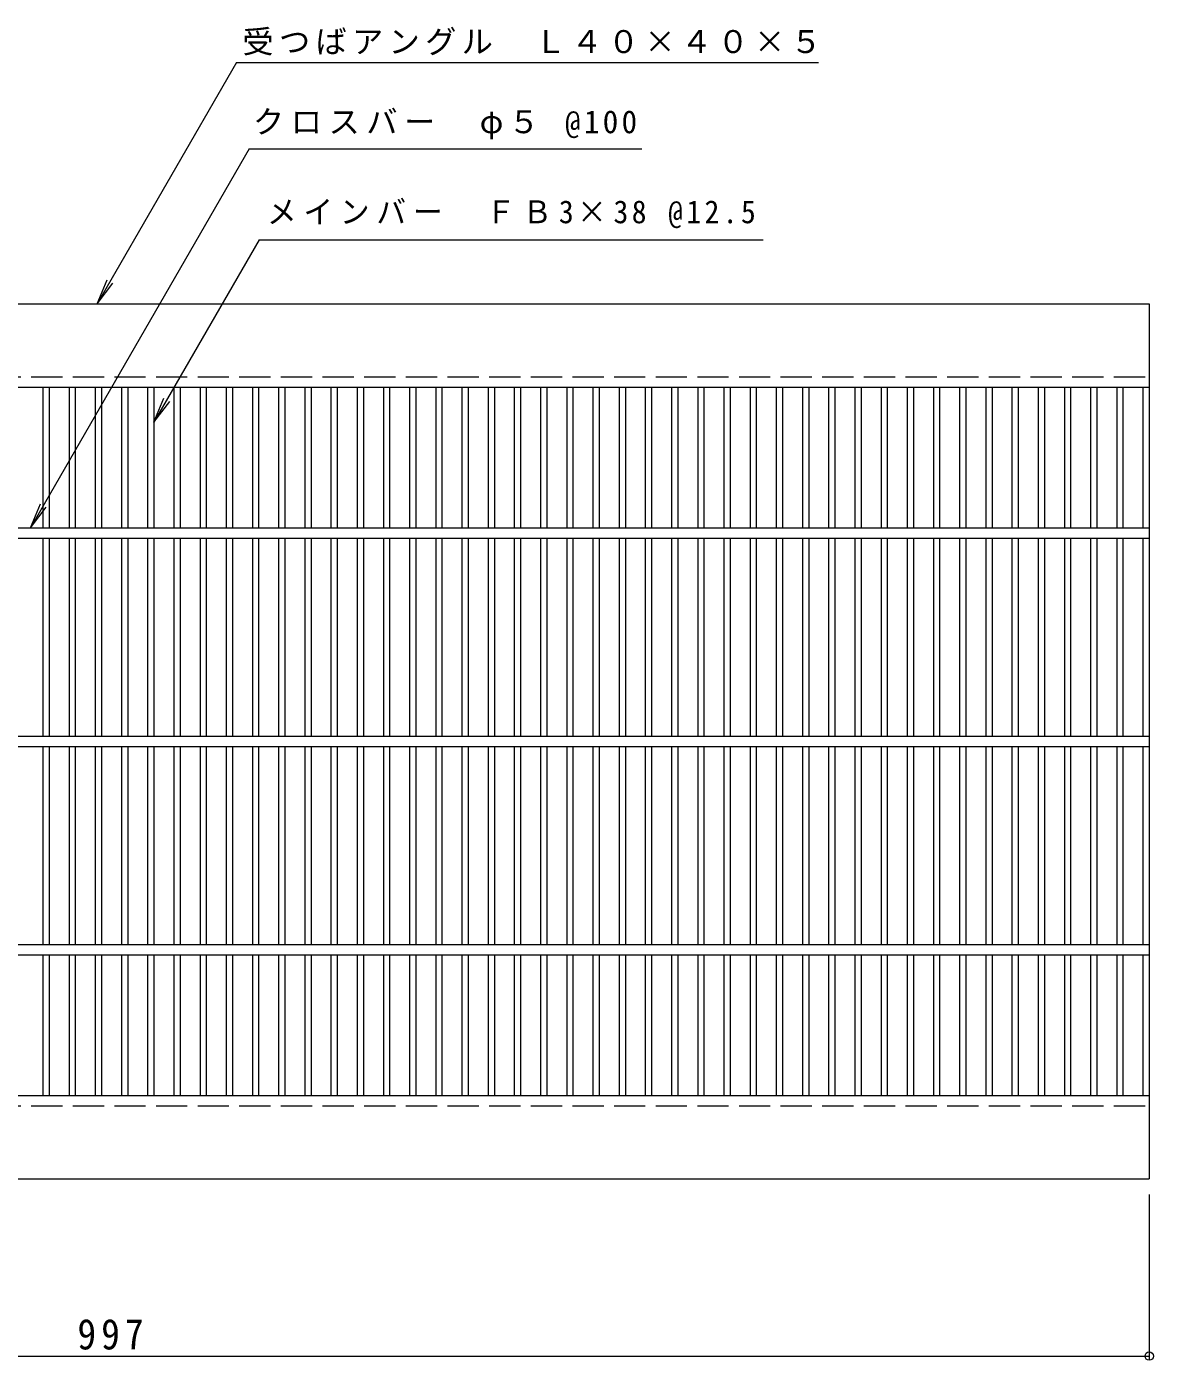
# Model space of a CAD drawing. Units: millimetres, scale not verified. Extents: x -756 to 910, y -687 to 607.
# Drawn here: x -296 to 245, y -33 to 607 of the extents above; entities that cross this region are included whole.
import ezdxf

# ---------------------------------------------------------------- set-up
doc = ezdxf.new("R2010")
doc.units = ezdxf.units.MM
doc.header["$LTSCALE"] = 5
doc.header["$PDMODE"] = 32
doc.header["$PDSIZE"] = 4
doc.linetypes.add('DASHED3', pattern=[4, 3, -1])
for name, color, linetype, lineweight in [('A-1_ピット', 2, 'Continuous', 9), ('A-2_蓋', 3, 'Continuous', 9), ('A-4_寸法', 7, 'Continuous', 9), ('A-5_仕様文', 7, 'Continuous', 9)]:
    doc.layers.add(name, color=color, linetype=linetype, lineweight=lineweight)
doc.styles.add('ＭＳ ゴシック', font='')
doc.styles.get('ＭＳ ゴシック').set_extended_font_data('MS Gothic')

msp = doc.modelspace()

# ---------------------------------------------------------------- linework, layer by layer
at = {"layer": 'A-1_ピット'}
for p, q in [((-753.757, 473.959), (243.243, 473.959)), ((243.243, 473.959), (243.243, 433.959)), ((-753.757, 433.959), (243.243, 433.959)), ((243.243, 93.959), (243.243, 53.959)), ((-753.757, 53.959), (243.243, 53.959))]:
    msp.add_line(p, q, dxfattribs=at)
at = {"layer": 'A-1_ピット', "linetype": 'DASHED3'}
for p, q in [((-753.757, 438.959), (243.243, 438.959)), ((-753.757, 88.959), (243.243, 88.959))]:
    msp.add_line(p, q, dxfattribs=at)
at = {"layer": 'A-1_ピット'}
msp.add_lwpolyline([(-753.757, 53.959), (-753.757, 93.959), (243.243, 93.959)], dxfattribs=at)
at = {"layer": 'A-2_蓋'}
for p, q in [((-288.117, 433.959), (-288.117, 366.459)), ((-285.117, 433.959), (-285.117, 366.459)), ((-275.536, 433.959), (-275.536, 366.459)), ((-272.536, 433.959), (-272.536, 366.459)), ((-262.957, 433.959), (-262.957, 366.459)), ((-259.956, 433.959), (-259.956, 366.459)), ((-250.377, 433.959), (-250.377, 366.459)), ((-247.377, 433.959), (-247.377, 366.459)), ((-237.797, 433.959), (-237.797, 366.459)), ((-234.797, 433.959), (-234.797, 366.459)), ((-225.217, 433.959), (-225.217, 366.459)), ((-222.217, 433.959), (-222.217, 366.459)), ((-212.637, 433.959), (-212.637, 366.459)), ((-209.637, 433.959), (-209.637, 366.459)), ((-200.057, 433.959), (-200.057, 366.459)), ((-197.057, 433.959), (-197.057, 366.459)), ((-187.477, 433.959), (-187.477, 366.459)), ((-184.476, 433.959), (-184.476, 366.459)), ((-174.896, 433.959), (-174.896, 366.459)), ((-171.896, 433.959), (-171.896, 366.459)), ((-162.316, 433.959), (-162.316, 366.459)), ((-159.316, 433.959), (-159.316, 366.459)), ((-149.737, 433.959), (-149.737, 366.459)), ((-146.736, 433.959), (-146.736, 366.459)), ((-137.157, 433.959), (-137.157, 366.459)), ((-134.156, 433.959), (-134.156, 366.459)), ((-124.577, 433.959), (-124.577, 366.459)), ((-121.577, 433.959), (-121.577, 366.459)), ((-111.997, 433.959), (-111.997, 366.459)), ((-108.996, 433.959), (-108.996, 366.459)), ((-99.416, 433.959), (-99.416, 366.459)), ((-96.417, 433.959), (-96.417, 366.459)), ((-86.836, 433.959), (-86.836, 366.459)), ((-83.837, 433.959), (-83.837, 366.459)), ((-74.256, 433.959), (-74.256, 366.459)), ((-71.256, 433.959), (-71.256, 366.459)), ((-61.676, 433.959), (-61.676, 366.459)), ((-58.676, 433.959), (-58.676, 366.459)), ((-49.097, 433.959), (-49.097, 366.459)), ((-46.096, 433.959), (-46.096, 366.459)), ((-36.516, 433.959), (-36.516, 366.459)), ((-33.516, 433.959), (-33.516, 366.459)), ((-23.937, 433.959), (-23.937, 366.459)), ((-20.936, 433.959), (-20.936, 366.459)), ((-11.357, 433.959), (-11.357, 366.459)), ((-8.357, 433.959), (-8.357, 366.459)), ((1.223, 433.959), (1.223, 366.459)), ((4.223, 433.959), (4.223, 366.459)), ((13.803, 433.959), (13.803, 366.459)), ((16.803, 433.959), (16.803, 366.459)), ((26.383, 433.959), (26.383, 366.459)), ((29.383, 433.959), (29.383, 366.459)), ((38.964, 433.959), (38.964, 366.459)), ((41.964, 433.959), (41.964, 366.459)), ((51.544, 433.959), (51.544, 366.459)), ((54.544, 433.959), (54.544, 366.459)), ((64.124, 433.959), (64.124, 366.459)), ((67.124, 433.959), (67.124, 366.459)), ((76.703, 433.959), (76.703, 366.459)), ((79.704, 433.959), (79.704, 366.459)), ((89.284, 433.959), (89.284, 366.459)), ((92.284, 433.959), (92.284, 366.459)), ((101.863, 433.959), (101.863, 366.459)), ((104.864, 433.959), (104.864, 366.459)), ((114.444, 433.959), (114.444, 366.459)), ((117.443, 433.959), (117.443, 366.459)), ((127.023, 433.959), (127.023, 366.459)), ((130.023, 433.959), (130.023, 366.459)), ((139.603, 433.959), (139.603, 366.459)), ((142.603, 433.959), (142.603, 366.459)), ((152.183, 433.959), (152.183, 366.459)), ((155.183, 433.959), (155.183, 366.459)), ((164.764, 433.959), (164.764, 366.459)), ((167.764, 433.959), (167.764, 366.459)), ((177.344, 433.959), (177.344, 366.459)), ((180.344, 433.959), (180.344, 366.459)), ((189.924, 433.959), (189.924, 366.459)), ((192.924, 433.959), (192.924, 366.459)), ((202.504, 433.959), (202.504, 366.459)), ((205.504, 433.959), (205.504, 366.459)), ((215.083, 433.959), (215.083, 366.459)), ((218.084, 433.959), (218.084, 366.459)), ((227.664, 433.959), (227.664, 366.459)), ((230.664, 433.959), (230.664, 366.459)), ((240.244, 433.959), (240.244, 366.459)), ((243.243, 433.959), (243.243, 93.959)), ((-753.757, 366.459), (243.243, 366.459)), ((-753.757, 361.46), (243.243, 361.46)), ((-288.117, 361.46), (-288.117, 266.459)), ((-285.117, 361.46), (-285.117, 266.459)), ((-275.536, 361.46), (-275.536, 266.459)), ((-272.536, 361.46), (-272.536, 266.459)), ((-262.957, 361.46), (-262.957, 266.459)), ((-259.956, 361.46), (-259.956, 266.459)), ((-250.377, 361.46), (-250.377, 266.459)), ((-247.377, 361.46), (-247.377, 266.459)), ((-237.797, 361.46), (-237.797, 266.459)), ((-234.797, 361.46), (-234.797, 266.459)), ((-225.217, 361.46), (-225.217, 266.459)), ((-222.217, 361.46), (-222.217, 266.459)), ((-212.637, 361.46), (-212.637, 266.459)), ((-209.637, 361.46), (-209.637, 266.459)), ((-200.057, 361.46), (-200.057, 266.459)), ((-197.057, 361.46), (-197.057, 266.459)), ((-187.477, 361.46), (-187.477, 266.459)), ((-184.476, 361.46), (-184.476, 266.459)), ((-174.896, 361.46), (-174.896, 266.459)), ((-171.896, 361.46), (-171.896, 266.459)), ((-162.316, 361.46), (-162.316, 266.459)), ((-159.316, 361.46), (-159.316, 266.459)), ((-149.737, 361.46), (-149.737, 266.459)), ((-146.736, 361.46), (-146.736, 266.459)), ((-137.157, 361.46), (-137.157, 266.459)), ((-134.156, 361.46), (-134.156, 266.459)), ((-124.577, 361.46), (-124.577, 266.459)), ((-121.577, 361.46), (-121.577, 266.459)), ((-111.997, 361.46), (-111.997, 266.459)), ((-108.996, 361.46), (-108.996, 266.459)), ((-99.416, 361.46), (-99.416, 266.459)), ((-96.417, 361.46), (-96.417, 266.459)), ((-86.836, 361.46), (-86.836, 266.459)), ((-83.837, 361.46), (-83.837, 266.459)), ((-74.256, 361.46), (-74.256, 266.459)), ((-71.256, 361.46), (-71.256, 266.459)), ((-61.676, 361.46), (-61.676, 266.459)), ((-58.676, 361.46), (-58.676, 266.459)), ((-49.097, 361.46), (-49.097, 266.459)), ((-46.096, 361.46), (-46.096, 266.459)), ((-36.516, 361.46), (-36.516, 266.459)), ((-33.516, 361.46), (-33.516, 266.459)), ((-23.937, 361.46), (-23.937, 266.459)), ((-20.936, 361.46), (-20.936, 266.459)), ((-11.357, 361.46), (-11.357, 266.459)), ((-8.357, 361.46), (-8.357, 266.459)), ((1.223, 361.46), (1.223, 266.459)), ((4.223, 361.46), (4.223, 266.459)), ((13.803, 361.46), (13.803, 266.459)), ((16.803, 361.46), (16.803, 266.459)), ((26.383, 361.46), (26.383, 266.459)), ((29.383, 361.46), (29.383, 266.459)), ((38.964, 361.46), (38.964, 266.459)), ((41.964, 361.46), (41.964, 266.459)), ((51.544, 361.46), (51.544, 266.459)), ((54.544, 361.46), (54.544, 266.459)), ((64.124, 361.46), (64.124, 266.459)), ((67.124, 361.46), (67.124, 266.459)), ((76.703, 361.46), (76.703, 266.459)), ((79.704, 361.46), (79.704, 266.459)), ((89.284, 361.46), (89.284, 266.459)), ((92.284, 361.46), (92.284, 266.459)), ((101.863, 361.46), (101.863, 266.459)), ((104.864, 361.46), (104.864, 266.459)), ((114.444, 361.46), (114.444, 266.459)), ((117.443, 361.46), (117.443, 266.459)), ((127.023, 361.46), (127.023, 266.459)), ((130.023, 361.46), (130.023, 266.459)), ((139.603, 361.46), (139.603, 266.459)), ((142.603, 361.46), (142.603, 266.459)), ((152.183, 361.46), (152.183, 266.459)), ((155.183, 361.46), (155.183, 266.459)), ((164.764, 361.46), (164.764, 266.459)), ((167.764, 361.46), (167.764, 266.459)), ((177.344, 361.46), (177.344, 266.459)), ((180.344, 361.46), (180.344, 266.459)), ((189.924, 361.46), (189.924, 266.459)), ((192.924, 361.46), (192.924, 266.459)), ((202.504, 361.46), (202.504, 266.459)), ((205.504, 361.46), (205.504, 266.459)), ((215.083, 361.46), (215.083, 266.459)), ((218.084, 361.46), (218.084, 266.459)), ((227.664, 361.46), (227.664, 266.459)), ((230.664, 361.46), (230.664, 266.459)), ((240.244, 361.46), (240.244, 266.459)), ((-753.757, 266.459), (243.243, 266.459)), ((-753.757, 261.46), (243.243, 261.46)), ((-288.117, 261.459), (-288.117, 166.459)), ((-285.117, 261.459), (-285.117, 166.459)), ((-275.536, 261.459), (-275.536, 166.459)), ((-272.536, 261.459), (-272.536, 166.459)), ((-262.957, 261.459), (-262.957, 166.459)), ((-259.956, 261.459), (-259.956, 166.459)), ((-250.377, 261.459), (-250.377, 166.459)), ((-247.377, 261.459), (-247.377, 166.459)), ((-237.797, 261.459), (-237.797, 166.459)), ((-234.797, 261.459), (-234.797, 166.459)), ((-225.217, 261.459), (-225.217, 166.459)), ((-222.217, 261.459), (-222.217, 166.459)), ((-212.637, 261.459), (-212.637, 166.459)), ((-209.637, 261.459), (-209.637, 166.459)), ((-200.057, 261.459), (-200.057, 166.459)), ((-197.057, 261.459), (-197.057, 166.459)), ((-187.477, 261.459), (-187.477, 166.459)), ((-184.476, 261.459), (-184.476, 166.459)), ((-174.896, 261.459), (-174.896, 166.459)), ((-171.896, 261.459), (-171.896, 166.459)), ((-162.316, 261.459), (-162.316, 166.459)), ((-159.316, 261.459), (-159.316, 166.459)), ((-149.737, 261.459), (-149.737, 166.459)), ((-146.736, 261.459), (-146.736, 166.459)), ((-137.157, 261.459), (-137.157, 166.459)), ((-134.156, 261.459), (-134.156, 166.459)), ((-124.577, 261.459), (-124.577, 166.459)), ((-121.577, 261.459), (-121.577, 166.459)), ((-111.997, 261.459), (-111.997, 166.459)), ((-108.996, 261.459), (-108.996, 166.459)), ((-99.416, 261.459), (-99.416, 166.459)), ((-96.417, 261.459), (-96.417, 166.459)), ((-86.836, 261.459), (-86.836, 166.459)), ((-83.837, 261.459), (-83.837, 166.459)), ((-74.256, 261.459), (-74.256, 166.459)), ((-71.256, 261.459), (-71.256, 166.459)), ((-61.676, 261.459), (-61.676, 166.459)), ((-58.676, 261.459), (-58.676, 166.459)), ((-49.097, 261.459), (-49.097, 166.459)), ((-46.096, 261.459), (-46.096, 166.459)), ((-36.516, 261.459), (-36.516, 166.459)), ((-33.516, 261.459), (-33.516, 166.459)), ((-23.937, 261.459), (-23.937, 166.459)), ((-20.936, 261.459), (-20.936, 166.459)), ((-11.357, 261.459), (-11.357, 166.459)), ((-8.357, 261.459), (-8.357, 166.459)), ((1.223, 261.459), (1.223, 166.459)), ((4.223, 261.459), (4.223, 166.459)), ((13.803, 261.459), (13.803, 166.459)), ((16.803, 261.459), (16.803, 166.459)), ((26.383, 261.459), (26.383, 166.459)), ((29.383, 261.459), (29.383, 166.459)), ((38.964, 261.459), (38.964, 166.459)), ((41.964, 261.459), (41.964, 166.459)), ((51.544, 261.459), (51.544, 166.459)), ((54.544, 261.459), (54.544, 166.459)), ((64.124, 261.459), (64.124, 166.459)), ((67.124, 261.459), (67.124, 166.459)), ((76.703, 261.459), (76.703, 166.459)), ((79.704, 261.459), (79.704, 166.459)), ((89.284, 261.459), (89.284, 166.459)), ((92.284, 261.459), (92.284, 166.459)), ((101.863, 261.459), (101.863, 166.459)), ((104.864, 261.459), (104.864, 166.459)), ((114.444, 261.459), (114.444, 166.459)), ((117.443, 261.459), (117.443, 166.459)), ((127.023, 261.459), (127.023, 166.459)), ((130.023, 261.459), (130.023, 166.459)), ((139.603, 261.459), (139.603, 166.459)), ((142.603, 261.459), (142.603, 166.459)), ((152.183, 261.459), (152.183, 166.459)), ((155.183, 261.459), (155.183, 166.459)), ((164.764, 261.459), (164.764, 166.459)), ((167.764, 261.459), (167.764, 166.459)), ((177.344, 261.459), (177.344, 166.459)), ((180.344, 261.459), (180.344, 166.459)), ((189.924, 261.459), (189.924, 166.459)), ((192.924, 261.459), (192.924, 166.459)), ((202.504, 261.459), (202.504, 166.459)), ((205.504, 261.459), (205.504, 166.459)), ((215.083, 261.459), (215.083, 166.459)), ((218.084, 261.459), (218.084, 166.459)), ((227.664, 261.459), (227.664, 166.459)), ((230.664, 261.459), (230.664, 166.459)), ((240.244, 261.459), (240.244, 166.459)), ((-753.757, 166.459), (243.243, 166.459)), ((-753.757, 161.459), (243.243, 161.459)), ((-288.117, 161.459), (-288.117, 93.959)), ((-285.117, 161.459), (-285.117, 93.959)), ((-275.536, 161.459), (-275.536, 93.959)), ((-272.536, 161.459), (-272.536, 93.959)), ((-262.957, 161.459), (-262.957, 93.959)), ((-259.956, 161.459), (-259.956, 93.959)), ((-250.377, 161.459), (-250.377, 93.959)), ((-247.377, 161.459), (-247.377, 93.959)), ((-237.797, 161.459), (-237.797, 93.959)), ((-234.797, 161.459), (-234.797, 93.959)), ((-225.217, 161.459), (-225.217, 93.959)), ((-222.217, 161.459), (-222.217, 93.959)), ((-212.637, 161.459), (-212.637, 93.959)), ((-209.637, 161.459), (-209.637, 93.959)), ((-200.057, 161.459), (-200.057, 93.959)), ((-197.057, 161.459), (-197.057, 93.959)), ((-187.477, 161.459), (-187.477, 93.959)), ((-184.476, 161.459), (-184.476, 93.959)), ((-174.896, 161.459), (-174.896, 93.959)), ((-171.896, 161.459), (-171.896, 93.959)), ((-162.316, 161.459), (-162.316, 93.959)), ((-159.316, 161.459), (-159.316, 93.959)), ((-149.737, 161.459), (-149.737, 93.959)), ((-146.736, 161.459), (-146.736, 93.959)), ((-137.157, 161.459), (-137.157, 93.959)), ((-134.156, 161.459), (-134.156, 93.959)), ((-124.577, 161.459), (-124.577, 93.959)), ((-121.577, 161.459), (-121.577, 93.959)), ((-111.997, 161.459), (-111.997, 93.959)), ((-108.996, 161.459), (-108.996, 93.959)), ((-99.416, 161.459), (-99.416, 93.959)), ((-96.417, 161.459), (-96.417, 93.959)), ((-86.836, 161.459), (-86.836, 93.959)), ((-83.837, 161.459), (-83.837, 93.959)), ((-74.256, 161.459), (-74.256, 93.959)), ((-71.256, 161.459), (-71.256, 93.959)), ((-61.676, 161.459), (-61.676, 93.959)), ((-58.676, 161.459), (-58.676, 93.959)), ((-49.097, 161.459), (-49.097, 93.959)), ((-46.096, 161.459), (-46.096, 93.959)), ((-36.516, 161.459), (-36.516, 93.959)), ((-33.516, 161.459), (-33.516, 93.959)), ((-23.937, 161.459), (-23.937, 93.959)), ((-20.936, 161.459), (-20.936, 93.959)), ((-11.357, 161.459), (-11.357, 93.959)), ((-8.357, 161.459), (-8.357, 93.959)), ((1.223, 161.459), (1.223, 93.959)), ((4.223, 161.459), (4.223, 93.959)), ((13.803, 161.459), (13.803, 93.959)), ((16.803, 161.459), (16.803, 93.959)), ((26.383, 161.459), (26.383, 93.959)), ((29.383, 161.459), (29.383, 93.959)), ((38.964, 161.459), (38.964, 93.959)), ((41.964, 161.459), (41.964, 93.959)), ((51.544, 161.459), (51.544, 93.959)), ((54.544, 161.459), (54.544, 93.959)), ((64.124, 161.459), (64.124, 93.959)), ((67.124, 161.459), (67.124, 93.959)), ((76.703, 161.459), (76.703, 93.959)), ((79.704, 161.459), (79.704, 93.959)), ((89.284, 161.459), (89.284, 93.959)), ((92.284, 161.459), (92.284, 93.959)), ((101.863, 161.459), (101.863, 93.959)), ((104.864, 161.459), (104.864, 93.959)), ((114.444, 161.459), (114.444, 93.959)), ((117.443, 161.459), (117.443, 93.959)), ((127.023, 161.459), (127.023, 93.959)), ((130.023, 161.459), (130.023, 93.959)), ((139.603, 161.459), (139.603, 93.959)), ((142.603, 161.459), (142.603, 93.959)), ((152.183, 161.459), (152.183, 93.959)), ((155.183, 161.459), (155.183, 93.959)), ((164.764, 161.459), (164.764, 93.959)), ((167.764, 161.459), (167.764, 93.959)), ((177.344, 161.459), (177.344, 93.959)), ((180.344, 161.459), (180.344, 93.959)), ((189.924, 161.459), (189.924, 93.959)), ((192.924, 161.459), (192.924, 93.959)), ((202.504, 161.459), (202.504, 93.959)), ((205.504, 161.459), (205.504, 93.959)), ((215.083, 161.459), (215.083, 93.959)), ((218.084, 161.459), (218.084, 93.959)), ((227.664, 161.459), (227.664, 93.959)), ((230.664, 161.459), (230.664, 93.959)), ((240.244, 161.459), (240.244, 93.959))]:
    msp.add_line(p, q, dxfattribs=at)
at = {"layer": 'A-4_寸法'}
for p, q in [((243.243, 46.459), (243.243, -32.676)), ((-753.757, -31.176), (243.243, -31.176))]:
    msp.add_line(p, q, dxfattribs=at)
msp.add_point((243.243, -31.176), dxfattribs=at)
at = {"layer": 'A-5_仕様文'}
for p, q in [((-195.164, 589.802), (84.41, 589.802)), ((-189.01, 548.498), (-294.11, 366.459)), ((-189.01, 548.498), (-0.433, 548.498)), ((-184.276, 504.736), (-234.797, 417.232)), ((-184.276, 504.736), (57.816, 504.736)), ((-262.045, 473.959), (-254.436, 483.876)), ((-234.797, 417.232), (-230.013, 428.781)), ((-234.797, 417.232), (-227.187, 427.149)), ((-294.11, 366.459), (-289.327, 378.008)), ((-294.11, 366.459), (-286.501, 376.376))]:
    msp.add_line(p, q, dxfattribs=at)
msp.add_lwpolyline([(-195.164, 589.802), (-262.045, 473.959), (-257.262, 485.508)], dxfattribs=at)

# ---------------------------------------------------------------- texts
at = {"layer": 'A-4_寸法', "color": 2, "insert": (-271.507, -28.176), "char_height": 14.66, "attachment_point": 7, "style": 'ＭＳ ゴシック'}
msp.add_mtext('\\T1.27;\\W0.9;997', dxfattribs=at)
at = {"layer": 'A-5_仕様文', "char_height": 11, "attachment_point": 7, "style": 'ＭＳ ゴシック'}
for s, insert in [('\\T1.17;受つばアングル\u3000Ｌ４０×４０×５', (-192.28, 593.253)), ('\\T1.21;クロスバー\u3000φ５\\~@100', (-187.241, 552.93)), ('\\T1.23;\\W0.95;メインバー\u3000ＦＢ3×38\\~@12.5', (-180.523, 510.291))]:
    msp.add_mtext(s, dxfattribs=dict(at, insert=insert))

doc.saveas('drawing.dxf')
